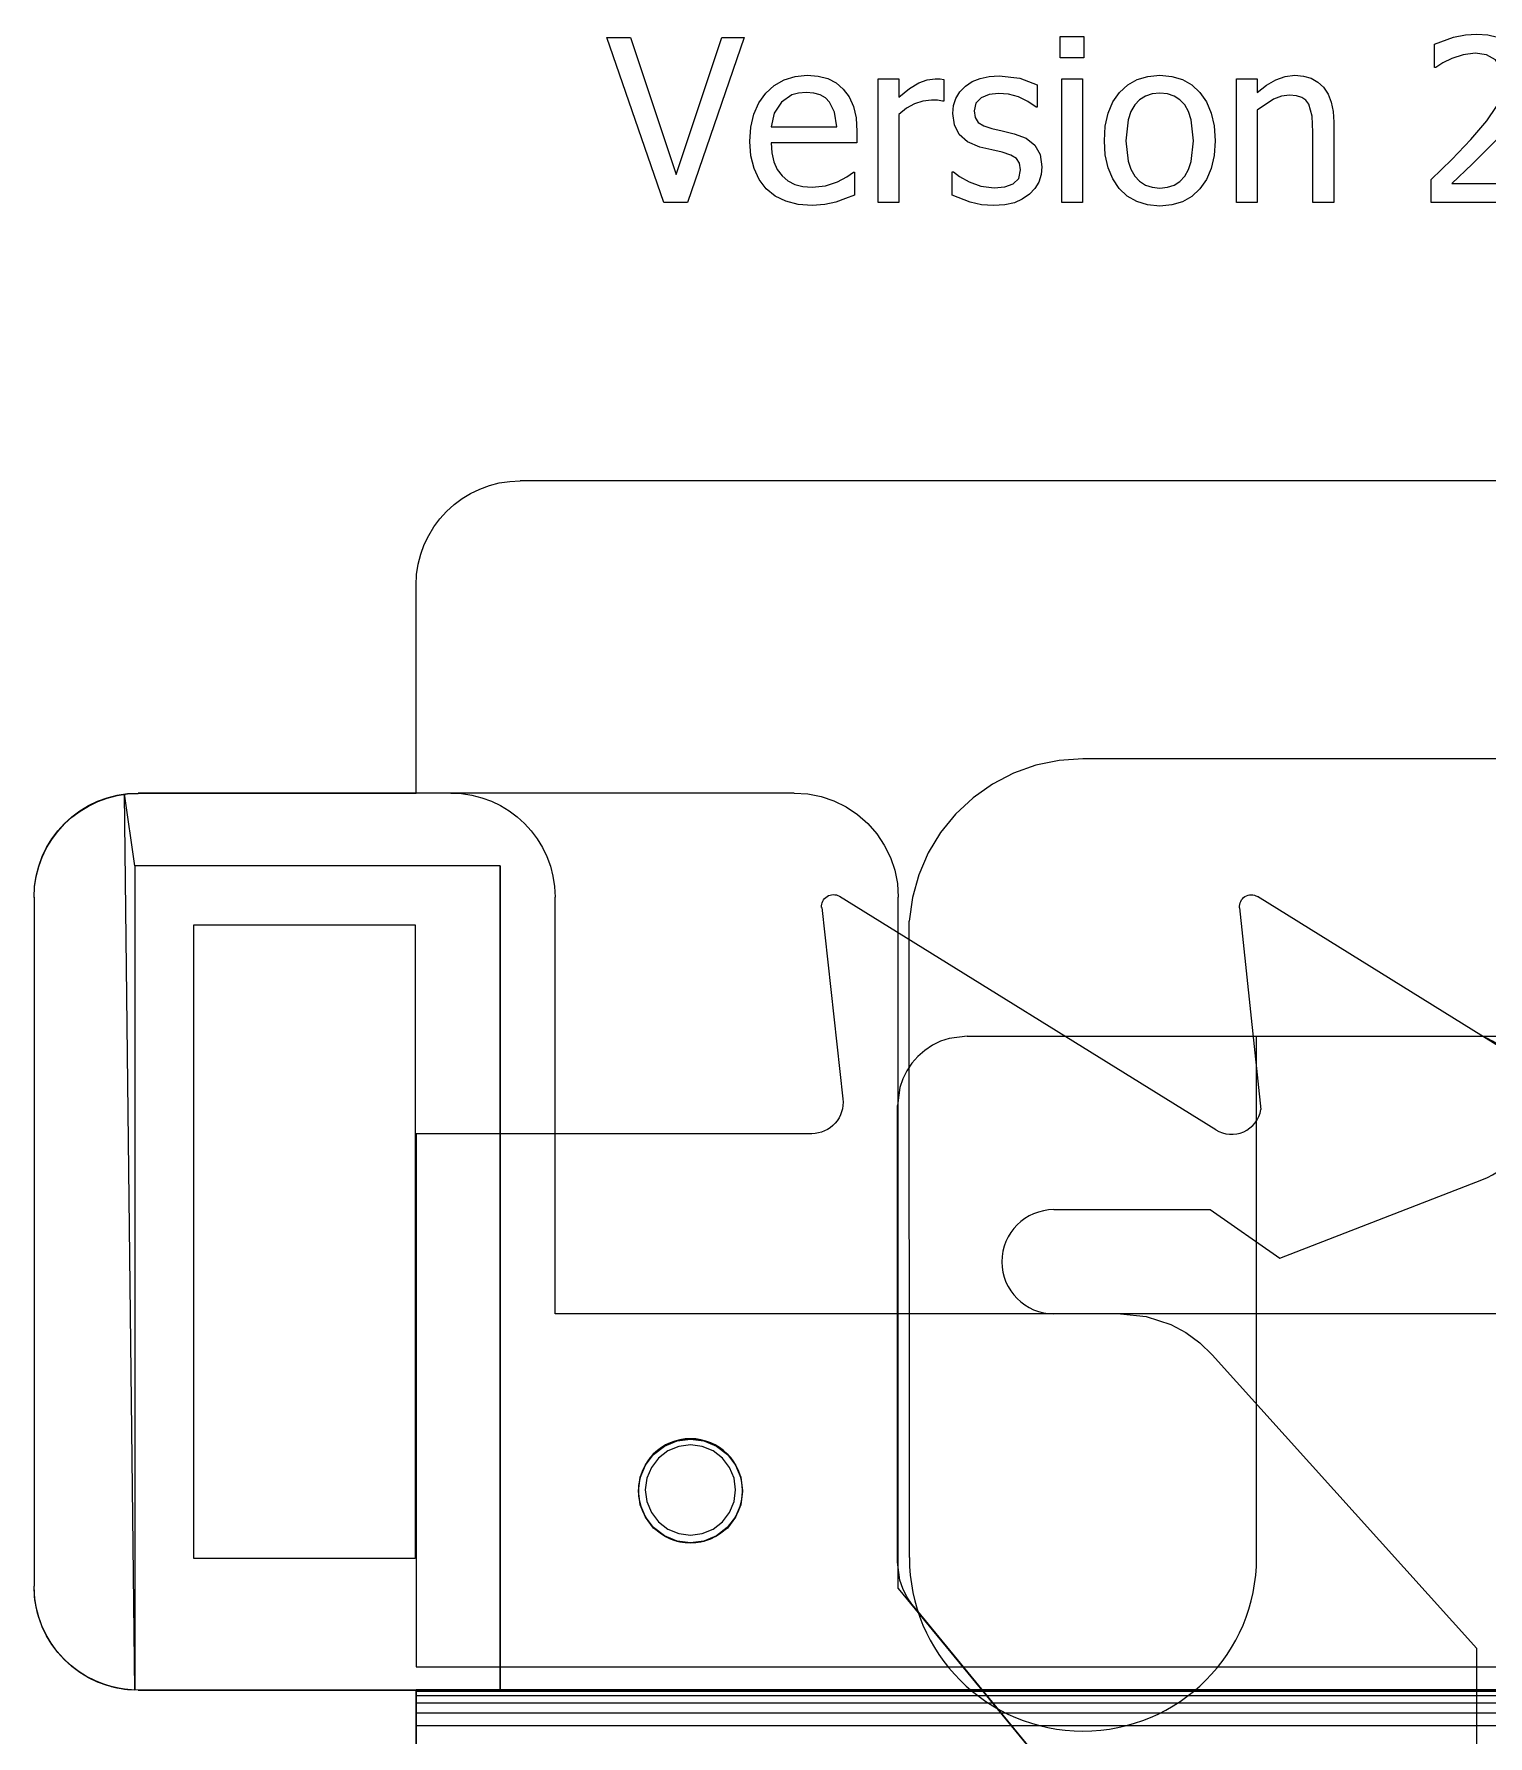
# Model space of a CAD drawing. Header units: millimetres. Extents: x -658 to 1307, y -81 to 472.
# Drawn here: x 810.08 to 851.94, y 417.17 to 466.18 of the extents above; entities that cross this region are included whole.
import ezdxf

# ---------------------------------------------------------------- set-up
doc = ezdxf.new("R2010")
doc.units = ezdxf.units.MM
doc.layers.get('0').update_dxf_attribs({"true_color": 0xffffff})
doc.layers.add('gears', color=134, linetype='Continuous', true_color=0x009987)

# ---------------------------------------------------------------- blocks, each defined once
blk = doc.blocks.new('frame_v_2_5_1')
for p, q in [((22.24, 996, 82), (22.24, 996, 162)), ((29, 738.73, 162.01), (26.08, 996.77, 162)), ((29, 976.03, 162.01), (26.08, 996.77, 162)), ((26.08, 996.77, 82), (26.08, 996.77, 162)), ((120, 997.03, 82), (30, 997.03, 82)), ((30, 997.03, 82), (30, 997.03, 162)), ((218.82, 997.03, 162), (30, 997.03, 162)), ((218.82, 997.03, 127.01), (120, 997.03, 127)), ((120, 997.03, 82), (120, 997.03, 127)), ((123.92, 996.77, 82), (123.92, 996.77, 127)), ((127.76, 996, 82), (127.76, 996, 127)), ((218.82, 997.03, 127.01), (218.82, 997.03, 162)), ((222.74, 996.77, 127.01), (222.74, 996.77, 162)), ((226.59, 996, 127.01), (226.59, 996, 162)), ((11.74, 990.83, 82), (11.74, 990.83, 162)), ((15, 993.01, 82), (15, 993.01, 162)), ((18.52, 994.74, 82), (18.52, 994.74, 162)), ((131.48, 994.74, 82), (131.48, 994.74, 127)), ((135, 993.01, 82), (135, 993.01, 127)), ((138.26, 990.83, 82), (138.26, 990.83, 127)), ((230.3, 994.74, 127.01), (230.3, 994.74, 162)), ((233.82, 993.01, 127.01), (233.82, 993.01, 162)), ((237.08, 990.83, 127.01), (237.08, 990.83, 162)), ((6.2, 985.29, 82), (6.2, 985.29, 162)), ((8.79, 988.24, 82), (8.79, 988.24, 162)), ((141.21, 988.24, 82), (141.21, 988.24, 127)), ((143.8, 985.29, 82), (143.8, 985.29, 127)), ((240.03, 988.24, 127.01), (240.03, 988.24, 162)), ((242.62, 985.29, 127.01), (242.62, 985.29, 162)), ((4.02, 982.03, 82), (4.02, 982.03, 162)), ((145.98, 982.03, 82), (145.98, 982.03, 127)), ((244.8, 982.03, 127.01), (244.8, 982.03, 162)), ((2.28, 978.51, 82), (2.28, 978.51, 162)), ((29, 976.03, 127.01), (29, 738.73, 127.01)), ((29, 976.03, 127.01), (29, 976.03, 162.01)), ((29, 976.03, 162.01), (29, 738.73, 162.01)), ((134.2, 976.03, 127.01), (29, 976.03, 127.01)), ((134.2, 976.03, 162.01), (29, 976.03, 162.01)), ((134.2, 738.66, 127.01), (134.2, 976.03, 127.01)), ((134.2, 976.03, 162.01), (134.2, 738.66, 162.01)), ((134.2, 976.03, 127.01), (134.2, 976.03, 162.01)), ((147.72, 978.51, 82), (147.72, 978.51, 127)), ((246.54, 978.51, 127.01), (246.54, 978.51, 162)), ((0.26, 970.94, 82), (0.26, 970.94, 162)), ((1.02, 974.79, 82), (1.02, 974.79, 162)), ((148.98, 974.79, 82), (148.98, 974.79, 127)), ((149.74, 970.94, 82), (149.74, 970.94, 127)), ((247.8, 974.79, 127.01), (247.8, 974.79, 162)), ((248.56, 970.94, 127.01), (248.56, 970.94, 162)), ((0, 967.03, 162), (0, 768.66, 162.01)), ((0, 967.03, 82), (0, 967.03, 162)), ((0, 967.03, 82), (0, 768.66, 82.01)), ((150, 847.03, 127.01), (150, 967.03, 127)), ((150, 847.03, 82.01), (150, 967.03, 82)), ((150, 967.03, 82), (150, 967.03, 127)), ((248.82, 847.03, 127.01), (248.82, 967.03, 127.01)), ((248.82, 967.03, 127.01), (248.82, 967.03, 162)), ((248.82, 767.98, 162.01), (248.82, 967.03, 162)), ((46, 959.03, 82.01), (109.74, 959.03, 82.01)), ((46, 959.03, 127.01), (109.74, 959.03, 127.01)), ((46, 959.03, 82.01), (46, 959.03, 127.01)), ((46, 776.66, 127.01), (46, 959.03, 127.01)), ((46, 776.66, 82.01), (46, 959.03, 82.01)), ((109.74, 959.03, 82.01), (109.74, 959.03, 127.01)), ((109.74, 959.03, 82.01), (109.74, 776.66, 82.01)), ((109.74, 959.03, 127.01), (109.74, 776.66, 127.01)), ((248.82, 847.03, 127.01), (150, 847.03, 127.01)), ((1082, 847.03, 82.01), (150, 847.03, 82.01)), ((150, 847.03, 82.01), (150, 847.03, 127.01)), ((420.32, 847.03, 127.01), (248.82, 847.03, 127.01)), ((248.82, 767.98, 127.01), (248.82, 847.03, 127.01)), ((181.5, 809.1, 162), (181.5, 809.1, 82.01)), ((185.12, 810.6, 162), (185.12, 810.6, 82.01)), ((189, 811.11, 162), (189, 811.11, 82.01)), ((192.88, 810.6, 162), (192.88, 810.6, 82.01)), ((196.5, 809.1, 162), (196.5, 809.1, 82.01)), ((178.39, 806.72, 162), (178.39, 806.71, 82.01)), ((199.61, 806.72, 162), (199.61, 806.71, 82.01)), ((174.51, 799.99, 162), (174.51, 799.99, 82.01)), ((176.01, 803.61, 162), (176.01, 803.61, 82.01)), ((201.99, 803.61, 162), (201.99, 803.61, 82.01)), ((203.49, 799.99, 162), (203.49, 799.99, 82.01)), ((174, 796.11, 162), (174, 796.11, 82.01)), ((204, 796.11, 162), (204, 796.11, 82.01)), ((174.51, 792.23, 162), (174.51, 792.23, 82.01)), ((203.49, 792.23, 162), (203.49, 792.23, 82.01)), ((176.01, 788.61, 162), (176.01, 788.61, 82.01)), ((178.39, 785.5, 162), (178.39, 785.5, 82.01)), ((199.61, 785.5, 162), (199.61, 785.5, 82.01)), ((201.99, 788.61, 162), (201.99, 788.61, 82.01)), ((181.5, 783.12, 162), (181.5, 783.12, 82.01)), ((185.12, 781.62, 162), (185.12, 781.62, 82.01)), ((189, 781.11, 162), (189, 781.11, 82.01)), ((192.88, 781.62, 162), (192.88, 781.62, 82.01)), ((196.5, 783.12, 162), (196.5, 783.12, 82.01)), ((109.74, 776.66, 127.01), (46, 776.66, 127.01)), ((109.74, 776.66, 82.01), (46, 776.66, 82.01)), ((46, 776.66, 82.01), (46, 776.66, 127.01)), ((109.74, 776.66, 82.01), (109.74, 776.66, 127.01)), ((0, 768.66, 82.01), (0, 768.66, 162.01)), ((0.26, 764.75, 162.01), (0, 768.66, 82.01)), ((0.26, 764.75, 82.01), (0.26, 764.75, 162.01)), ((1.03, 760.91, 162.01), (0.26, 764.75, 82.01)), ((248.82, 767.98, 127.01), (357.31, 636.09, 127)), ((248.82, 767.98, 127.01), (248.82, 767.98, 162.01)), ((248.82, 767.98, 162.01), (357.31, 636.09, 162)), ((1.02, 760.9, 82.01), (1.03, 760.91, 162.01)), ((2.29, 757.2, 162.01), (1.02, 760.9, 82.01)), ((2.28, 757.18, 82.01), (2.29, 757.2, 162.01)), ((4.02, 753.66, 82.01), (4.03, 753.68, 162.01)), ((6.2, 750.4, 82.01), (6.21, 750.43, 162.01)), ((8.79, 747.45, 82.01), (8.8, 747.48, 162.01)), ((11.74, 744.86, 82.01), (11.75, 744.9, 162.01)), ((15, 742.68, 82.01), (15.01, 742.73, 162.01)), ((18.52, 740.95, 82.01), (18.53, 741, 162.01)), ((22.24, 739.74, 162.01), (18.52, 740.95, 82.01)), ((26.08, 738.92, 127.01), (22.24, 739.74, 162.01)), ((22.24, 739.68, 82.01), (22.24, 739.74, 162.01)), ((26.08, 738.92, 127.01), (22.24, 739.68, 82.01)), ((26.08, 738.92, 127.01), (26.09, 738.98, 162.01)), ((29, 738.73, 127.01), (26.08, 738.92, 127.01)), ((26.08, 738.92, 82.01), (26.08, 738.92, 127.01)), ((29, 738.73, 127.01), (26.09, 738.98, 162.01)), ((29, 738.73, 127.01), (29, 738.73, 162.01)), ((30, 738.66, 82.01), (110, 738.77, 82.01)), ((110, 738.67, 124.36), (30, 738.66, 82.01)), ((30, 738.66, 82.01), (30, 738.66, 127.01)), ((30, 738.66, 127.01), (110, 738.66, 127.01)), ((1082, 738.77, 50.02), (110, 738.77, 50.02)), ((110, 738.77, 82.01), (1082, 738.77, 82.01)), ((110, 738.77, 82.01), (110, 738.67, 124.36)), ((110, 738.77, 50.02), (110, 738.77, 82.01)), ((110, 738.67, 124.36), (110, 738.66, 127.01)), ((110, 738.66, 127.01), (134.2, 738.66, 127.01)), ((110, 738.66, 162.01), (134.2, 738.66, 162.01)), ((110, 738.66, 162.01), (110, 0, 162.01)), ((110, 738.66, 127.01), (110, 738.66, 162.01)), ((1082, 738.34, 43.5), (110, 738.34, 43.5)), ((1082, 737.07, 37.08), (110, 737.07, 37.08)), ((134.2, 738.66, 127.01), (134.2, 738.66, 162.01)), ((1082, 734.96, 30.89), (110, 734.96, 30.89)), ((1082, 732.07, 25.02), (110, 732.07, 25.02)), ((1082, 728.44, 19.58), (110, 728.44, 19.58))]:
    blk.add_line(p, q)
for points in [[(218.82, 997.03, 127.01), (222.74, 996.77, 127.01), (226.59, 996, 127.01), (230.3, 994.74, 127.01), (233.82, 993.01, 127.01), (237.08, 990.83, 127.01), (240.03, 988.24, 127.01), (242.62, 985.29, 127.01), (244.8, 982.03, 127.01), (246.54, 978.51, 127.01), (247.8, 974.79, 127.01), (248.56, 970.94, 127.01), (248.82, 967.03, 127.01)], [(218.82, 997.03, 162), (222.74, 996.77, 162), (226.59, 996, 162), (230.3, 994.74, 162), (233.82, 993.01, 162), (237.08, 990.83, 162), (240.03, 988.24, 162), (242.62, 985.29, 162), (244.8, 982.03, 162), (246.54, 978.51, 162), (247.8, 974.79, 162), (248.56, 970.94, 162), (248.82, 967.03, 162)]]:
    blk.add_polyline3d(points)
blk.add_polyline3d([(201.99, 803.61, 82.01), (203.49, 799.99, 82.01), (204, 796.11, 82.01), (203.49, 792.23, 82.01), (201.99, 788.61, 82.01), (199.61, 785.5, 82.01), (196.5, 783.12, 82.01), (192.88, 781.62, 82.01), (189, 781.11, 82.01), (185.12, 781.62, 82.01), (181.5, 783.12, 82.01), (178.39, 785.5, 82.01), (176.01, 788.61, 82.01), (174.51, 792.23, 82.01), (174, 796.11, 82.01), (174.51, 799.99, 82.01), (176.01, 803.61, 82.01), (178.39, 806.71, 82.01), (181.5, 809.1, 82.01), (185.12, 810.6, 82.01), (189, 811.11, 82.01), (192.88, 810.6, 82.01), (196.5, 809.1, 82.01), (199.61, 806.71, 82.01), (201.99, 803.61, 82.01)], close=True)
at = {"extrusion": (2.38222e-06, -8.76703e-06, -1)}
blk.add_circle((-189, 796.11, -162.01), 15, dxfattribs=at)
at = {"extrusion": (-1.50398e-15, -1.80957e-29, -1)}
blk.add_arc((-30, 967.03, -162), 30, 360, 90, dxfattribs=at)
at = {"extrusion": (6.8039e-44, 2.82745e-30, -1)}
blk.add_arc((-30, 967.03, -82), 30, 0, 90, dxfattribs=at)
at = {"extrusion": (-5.04871e-28, -1.21491e-41, -1)}
blk.add_arc((-120, 967.03, -127), 30, 90, 180, dxfattribs=at)
at = {"extrusion": (-5.04871e-28, -2.42981e-41, -1)}
blk.add_arc((-120, 967.03, -82), 30, 90, 180, dxfattribs=at)
at = {"extrusion": (-5.52275e-09, 5.70071e-09, -1)}
blk.add_arc((-29.97, 768.7, -162.01), 29.97, 271.8465, 359.9374, dxfattribs=at)
at = {"extrusion": (-5.04871e-28, 0, -1)}
blk.add_arc((-30, 768.66, -82.01), 30, 270, 0, dxfattribs=at)
at = {"extrusion": (1, -5.85073e-15, 1.44376e-14)}
blk.add_arc((688.77, 50.02, 110), 50, 270.0064, 0.0064, dxfattribs=at)
blk = doc.blocks.new('Group_23')
for p, q in [((2.235, 81.848), (2, 81.732)), ((2.235, 81.848, 3.2), (2, 81.732, 3.2)), ((2.482, 81.932), (2.235, 81.848)), ((2.482, 81.932, 3.2), (2.235, 81.848, 3.2)), ((2.235, 81.848), (2.235, 81.848, 3.2)), ((2.482, 81.932), (2.482, 81.932, 3.2)), ((3, 82), (3, 82, 3.2)), ((17.824, 82), (17.824, 82, 3.2)), ((1.586, 81.414), (1.413, 81.218)), ((1.586, 81.414, 3.2), (1.413, 81.218, 3.2)), ((1.782, 81.587), (1.586, 81.414)), ((1.782, 81.587, 3.2), (1.586, 81.414, 3.2)), ((1.586, 81.414), (1.586, 81.414, 3.2)), ((2, 81.732), (1.782, 81.587)), ((2, 81.732, 3.2), (1.782, 81.587, 3.2)), ((1.782, 81.587), (1.782, 81.587, 3.2)), ((2, 81.732), (2, 81.732, 3.2)), ((1.268, 81), (1.152, 80.765)), ((1.268, 81, 3.2), (1.152, 80.765, 3.2)), ((1.413, 81.218), (1.268, 81)), ((1.413, 81.218, 3.2), (1.268, 81, 3.2)), ((1.268, 81), (1.268, 81, 3.2)), ((1.413, 81.218), (1.413, 81.218, 3.2)), ((1.152, 80.765), (1.068, 80.518)), ((1.152, 80.765, 3.2), (1.068, 80.518, 3.2)), ((1.068, 80.518), (1.068, 80.518, 3.2)), ((1.152, 80.765), (1.152, 80.765, 3.2)), ((1, 80), (1, 80, 3.2)), ((17.824, 77.857), (17.824, 77.857, 3.2)), ((5.112, 76.949), (5.112, 76.949, 3.2)), ((5.5, 77), (5.5, 77, 3.2)), ((10, 77), (10, 77, 3.2)), ((4.439, 76.561), (4.439, 76.561, 3.2)), ((4.75, 76.799), (4.75, 76.799, 3.2)), ((4.201, 76.25), (4.201, 76.25, 3.2)), ((4, 75.5), (4, 75.5, 3.2)), ((4.051, 75.888), (4.051, 75.888, 3.2)), ((12, 75.6), (12, 75.6, 3.2)), ((4.051, 75.112), (4.051, 75.112, 3.2)), ((4.201, 74.75), (4.201, 74.75, 3.2)), ((4.439, 74.439), (4.439, 74.439, 3.2)), ((4.75, 74.201), (4.75, 74.201, 3.2)), ((5.112, 74.051), (5.112, 74.051, 3.2)), ((5.5, 74), (5.5, 74, 3.2)), ((7.418, 74), (7.418, 74, 3.2)), ((8.157, 73.922), (8.157, 73.922, 3.2)), ((8.863, 73.693), (8.863, 73.693, 3.2)), ((9.301, 73.46), (9.301, 73.46, 3.2)), ((9.702, 73.168), (9.702, 73.168, 3.2)), ((10.059, 72.824), (10.059, 72.824, 3.2)), ((1, 66.854), (1, 66.854, 3.2)), ((1.152, 66.088, 0), (1.068, 66.336, 0)), ((1.152, 66.088, 3.2), (1.068, 66.336, 3.2)), ((1.068, 66.336, 0), (1.068, 66.336, 3.2)), ((1.268, 65.854, 0), (1.152, 66.088, 0)), ((1.268, 65.854, 3.2), (1.152, 66.088, 3.2)), ((1.152, 66.088, 0), (1.152, 66.088, 3.2)), ((1.413, 65.636, 0), (1.268, 65.854, 0)), ((1.413, 65.636, 3.2), (1.268, 65.854, 3.2)), ((1.268, 65.854, 0), (1.268, 65.854, 3.2)), ((1.586, 65.439, 0), (1.413, 65.636, 0)), ((1.586, 65.439, 3.2), (1.413, 65.636, 3.2)), ((1.413, 65.636, 0), (1.413, 65.636, 3.2)), ((11.868, 52.903, 0), (1.586, 65.439, 0)), ((11.868, 52.903, 3.2), (1.586, 65.439, 3.2)), ((1.586, 65.439, 0), (1.586, 65.439, 3.2)), ((17.63, -5.06, 0), (17.676, 64.36, 0)), ((17.63, -5.06, 3.2), (17.676, 64.36, 3.2)), ((17.676, 64.36, 0), (17.676, 64.36, 3.2))]:
    blk.add_line(p, q)
at = {"color": 251, "true_color": 0x565656}
for p, q in [((3, 82), (2.482, 81.932)), ((3, 82, 3.2), (2.482, 81.932, 3.2)), ((3, 82), (17.824, 82)), ((3, 82, 3.2), (17.824, 82, 3.2)), ((1.068, 80.518), (1, 80)), ((1.068, 80.518, 3.2), (1, 80, 3.2)), ((1, 66.854), (1, 80)), ((1, 66.854, 3.2), (1, 80, 3.2)), ((12, 75.6), (17.824, 77.857)), ((12, 75.6, 3.2), (17.824, 77.857, 3.2)), ((5.5, 77), (10, 77)), ((5.5, 77, 3.2), (10, 77, 3.2)), ((10, 77), (12, 75.6)), ((10, 77, 3.2), (12, 75.6, 3.2)), ((7.418, 74), (5.5, 74)), ((7.418, 74, 3.2), (5.5, 74, 3.2)), ((7.418, 74), (8.157, 73.922)), ((7.418, 74, 3.2), (8.157, 73.922, 3.2)), ((8.157, 73.922), (8.863, 73.693)), ((8.157, 73.922, 3.2), (8.863, 73.693, 3.2)), ((8.863, 73.693), (9.301, 73.46)), ((8.863, 73.693, 3.2), (9.301, 73.46, 3.2)), ((9.301, 73.46), (9.702, 73.168)), ((9.301, 73.46, 3.2), (9.702, 73.168, 3.2)), ((9.702, 73.168), (10.059, 72.824)), ((9.702, 73.168, 3.2), (10.059, 72.824, 3.2)), ((10.059, 72.824), (17.676, 64.36, 0)), ((10.059, 72.824, 3.2), (17.676, 64.36, 3.2)), ((1.068, 66.336, 0), (1, 66.854)), ((1.068, 66.336, 3.2), (1, 66.854, 3.2))]:
    blk.add_line(p, q, dxfattribs=at)
for centre, radius, start, end in [((17.021, 79.928), 2.222, 291.1805, 68.8195), ((17.021, 79.928, 3.2), 2.222, 291.1805, 68.8195), ((5.5, 75.5), 1.5, 90, 270), ((5.5, 75.5, 3.2), 1.5, 90, 270)]:
    blk.add_arc(centre, radius, start, end, dxfattribs=at)
blk = doc.blocks.new('Group_26')
for p, q in [((1.852, 98.66, 0.001), (1.852, 98.66, -5.999)), ((2.224, 98.786, 0.001), (2.223, 98.786, -5.999)), ((2.608, 98.863, 0.001), (2.608, 98.863, -5.999)), ((97.2, 98.888), (3, 98.888, 0.001)), ((97.2, 98.888, -6), (3, 98.888, -5.999)), ((3, 98.888, 0.001), (3, 98.888, -5.999)), ((1.174, 98.268, 0.001), (1.174, 98.268, -5.999)), ((1.5, 98.486, 0.001), (1.5, 98.486, -5.999)), ((0.62, 97.715, 0.001), (0.62, 97.715, -5.999)), ((0.879, 98.01, 0.001), (0.879, 98.01, -5.999)), ((0.228, 97.036, 0.001), (0.228, 97.036, -5.999)), ((0.402, 97.388, 0.001), (0.402, 97.388, -5.999)), ((0.102, 96.665, 0.001), (0.102, 96.665, -5.999)), ((0.026, 96.28, 0.001), (0.026, 96.28, -5.999)), ((0, 89.888, 0), (0, 95.888, 0.001)), ((0, 89.888, -6), (0, 95.888, -5.999)), ((0, 95.888, 0.001), (0, 95.888, -5.999)), ((17.846, 90.702), (17.201, 90.472)), ((17.846, 90.702, -6), (17.201, 90.472, -6)), ((18.517, 90.841), (17.846, 90.702)), ((18.517, 90.841, -6), (17.846, 90.702, -6)), ((17.846, 90.702), (17.846, 90.702, -6)), ((19.2, 90.888), (18.517, 90.841)), ((19.2, 90.888, -6), (18.517, 90.841, -6)), ((18.517, 90.841), (18.517, 90.841, -6)), ((97.2, 90.888), (19.2, 90.888)), ((97.2, 90.888, -6), (19.2, 90.888, -6)), ((19.2, 90.888), (19.2, 90.888, -6)), ((17.201, 90.472), (16.593, 90.157)), ((17.201, 90.472, -6), (16.593, 90.157, -6)), ((17.201, 90.472), (17.201, 90.472, -6)), ((-8.776, 89.786, 0.002), (-8.777, 89.786, -5.998)), ((-8.392, 89.863, 0.002), (-8.392, 89.863, -5.998)), ((0, 89.888, 0), (-8, 89.888, 0.002)), ((0, 89.888, -6), (-8, 89.888, -5.998)), ((-8, 89.888, 0.002), (-8, 89.888, -5.998)), ((0, 89.888, 0), (0, 89.888, -6)), ((16.034, 89.761), (15.533, 89.293)), ((16.034, 89.761, -6), (15.533, 89.294, -6)), ((16.593, 90.157), (16.034, 89.761)), ((16.593, 90.157, -6), (16.034, 89.761, -6)), ((16.034, 89.761), (16.034, 89.761, -6)), ((16.593, 90.157), (16.593, 90.157, -6)), ((-9.826, 89.268, 0.002), (-9.826, 89.268, -5.998)), ((-9.5, 89.486, 0.002), (-9.5, 89.486, -5.998)), ((-9.148, 89.66, 0.002), (-9.148, 89.66, -5.998)), ((15.533, 89.294, -6), (15.102, 88.762, -6)), ((15.533, 89.293), (15.102, 88.762)), ((15.533, 89.293), (15.533, 89.294, -6)), ((-10.38, 88.715, 0.002), (-10.38, 88.715, -5.998)), ((-10.121, 89.01, 0.002), (-10.121, 89.01, -5.998)), ((15.102, 88.762), (14.747, 88.176)), ((15.102, 88.762, -6), (14.747, 88.176, -6)), ((15.102, 88.762), (15.102, 88.762, -6)), ((-10.598, 88.388, 0.002), (-10.598, 88.388, -5.998)), ((-10.772, 88.036, 0.002), (-10.772, 88.036, -5.998)), ((14.747, 88.176), (14.475, 87.547)), ((14.747, 88.176, -6), (14.475, 87.548, -6)), ((14.747, 88.176), (14.747, 88.176, -6)), ((-10.974, 87.28, 0.002), (-10.974, 87.28, -5.998)), ((-10.898, 87.665, 0.002), (-10.898, 87.665, -5.998)), ((14.475, 87.548, -6), (14.291, 86.888, -6)), ((14.475, 87.547), (14.291, 86.888)), ((14.475, 87.547), (14.475, 87.548, -6)), ((-11, 86.888, 0.002), (-11, 67.063, 0.003)), ((-11, 86.888, -5.998), (-11, 67.063, -5.997)), ((-11, 86.888, 0.002), (-11, 86.888, -5.998)), ((14.291, 86.888), (14.199, 86.209)), ((14.291, 86.888, -6), (14.199, 86.209, -6)), ((14.291, 86.888), (14.291, 86.888, -6)), ((14.2, 67.888), (14.199, 86.209)), ((14.2, 67.888, -6), (14.199, 86.209, -6)), ((14.199, 86.209), (14.199, 86.209, -6)), ((34.2, 82.888), (24.2, 82.888)), ((24.2, 67.888), (24.2, 82.888)), ((24.2, 67.888, -6), (24.2, 82.888, -6)), ((34.2, 82.888, -6), (24.2, 82.888, -6)), ((24.2, 82.888), (24.2, 82.888, -6)), ((7.15, 71.095, 0), (7.15, 71.095, -6)), ((7.512, 71.245, 0), (7.512, 71.245, -6)), ((7.9, 71.296, 0), (7.9, 71.296, -6)), ((8.288, 71.245, 0), (8.288, 71.245, -6)), ((8.65, 71.095, 0), (8.65, 71.095, -6)), ((6.839, 70.857, 0), (6.839, 70.857, -6)), ((8.961, 70.857, 0), (8.961, 70.857, -6)), ((6.451, 70.185, 0), (6.451, 70.185, -6)), ((6.601, 70.546, 0), (6.601, 70.546, -6)), ((9.199, 70.546, 0), (9.199, 70.546, -6)), ((9.349, 70.185, 0), (9.349, 70.185, -6)), ((6.4, 69.796, 0), (6.4, 69.796, -6)), ((9.4, 69.796, 0), (9.4, 69.796, -6)), ((6.451, 69.408, 0), (6.451, 69.408, -6)), ((9.349, 69.408, 0), (9.349, 69.408, -6)), ((6.601, 69.046, 0), (6.601, 69.046, -6)), ((6.839, 68.736, 0), (6.839, 68.736, -6)), ((8.961, 68.736, 0), (8.961, 68.736, -6)), ((9.199, 69.046, 0), (9.199, 69.046, -6)), ((7.15, 68.497, 0), (7.15, 68.497, -6)), ((7.512, 68.348, 0), (7.512, 68.348, -6)), ((7.9, 68.296, 0), (7.9, 68.296, -6)), ((8.288, 68.348, 0), (8.288, 68.348, -6)), ((8.65, 68.497, 0), (8.65, 68.497, -6)), ((14.2, 67.888), (14.2, 67.888, -6)), ((24.2, 67.888), (24.2, 67.888, -6)), ((-11, 67.063, 0.003), (-11, 67.063, -5.997)), ((-10.974, 66.671, 0.003), (-10.974, 66.671, -5.997)), ((-10.898, 66.287, 0.003), (-10.898, 66.287, -5.997)), ((14.37, 66.594), (14.37, 66.594, -6)), ((24.03, 66.594), (24.03, 66.594, -6)), ((-10.772, 65.915, 0.003), (-10.772, 65.915, -5.997)), ((-10.598, 65.563, 0.003), (-10.598, 65.563, -5.997)), ((-10.38, 65.237, 0.003), (-10.38, 65.237, -5.997)), ((14.87, 65.388), (14.87, 65.388, -6)), ((23.53, 65.388), (23.53, 65.388, -6)), ((-10.121, 64.942, 0.003), (-10.121, 64.942, -5.997)), ((-9.826, 64.683, 0.003), (-9.826, 64.683, -5.997)), ((-9.5, 64.465, 0.003), (-9.5, 64.465, -5.997)), ((-9.148, 64.291, 0.003), (-9.148, 64.291, -5.997)), ((15.664, 64.353), (15.664, 64.353, -6)), ((22.736, 64.353), (22.735, 64.353, -6)), ((-8.776, 64.165, 0.003), (-8.777, 64.165, -5.997)), ((-8.392, 64.089, 0.003), (-8.392, 64.089, -5.997)), ((-8, 64.063, 0.003), (0, 64.063, 0.003)), ((-8, 64.063, -5.997), (0, 64.063, -5.997)), ((-8, 64.063, 0.003), (-8, 64.063, -5.997)), ((0, -10.314, 0), (0, 64.063, 0.003)), ((0, -10.314, -6), (0, 64.063, -5.997)), ((0, 64.063, 0.003), (0, 64.063, -5.997)), ((16.7, 63.558), (16.7, 63.558, -6)), ((21.7, 63.558), (21.7, 63.558, -6)), ((17.906, 63.059), (17.906, 63.059, -6)), ((19.2, 62.888), (19.2, 62.888, -6)), ((20.494, 63.059), (20.494, 63.059, -6))]:
    blk.add_line(p, q)
for points in [[(6.451, 69.408, 0), (6.4, 69.796, 0), (6.451, 70.185, 0), (6.601, 70.546, 0), (6.839, 70.857, 0), (7.15, 71.095, 0), (7.512, 71.245, 0), (7.9, 71.296, 0), (8.288, 71.245, 0), (8.65, 71.095, 0), (8.961, 70.857, 0), (9.199, 70.546, 0), (9.349, 70.185, 0), (9.4, 69.796, 0), (9.349, 69.408, 0), (9.199, 69.046, 0), (8.961, 68.736, 0), (8.65, 68.497, 0), (8.288, 68.348, 0), (7.9, 68.296, 0), (7.512, 68.348, 0), (7.15, 68.497, 0), (6.839, 68.736, 0), (6.601, 69.046, 0), (6.451, 69.408, 0)], [(6.451, 69.408, -6), (6.4, 69.796, -6), (6.451, 70.185, -6), (6.601, 70.546, -6), (6.839, 70.857, -6), (7.15, 71.095, -6), (7.512, 71.245, -6), (7.9, 71.296, -6), (8.288, 71.245, -6), (8.65, 71.095, -6), (8.961, 70.857, -6), (9.199, 70.546, -6), (9.349, 70.185, -6), (9.4, 69.796, -6), (9.349, 69.408, -6), (9.199, 69.046, -6), (8.961, 68.736, -6), (8.65, 68.497, -6), (8.288, 68.348, -6), (7.9, 68.296, -6), (7.512, 68.348, -6), (7.15, 68.497, -6), (6.839, 68.736, -6), (6.601, 69.046, -6), (6.451, 69.408, -6)]]:
    blk.add_polyline3d(points, close=True)
at = {"extrusion": (0, 0, -1)}
for centre, start, end in [((-3, 95.888, -0.001), 0, 90), ((-3, 95.888, 5.999), 0, 90), ((8, 86.888, -0.002), 360, 90), ((8, 86.888, 5.998), 360, 90), ((8, 67.063, -0.003), 270, 0), ((8, 67.063, 5.997), 270, 0)]:
    blk.add_arc(centre, 3, start, end, dxfattribs=at)
for centre in [(19.2, 67.888), (19.2, 67.888, -6)]:
    blk.add_arc(centre, 5, 180, 0)
blk = doc.blocks.new('Group_34')
for p, q in [((62.143, 15.455), (72.977, 22.179)), ((62.143, 15.455, 30), (72.977, 22.179, 30)), ((72.977, 22.179), (72.977, 22.179, 30)), ((73.033, 22.207), (73.033, 22.207, 30)), ((73.093, 22.224), (73.093, 22.224, 30)), ((73.156, 22.23), (73.156, 22.23, 30)), ((73.218, 22.223), (73.218, 22.223, 30)), ((73.278, 22.206), (73.278, 22.206, 30)), ((73.334, 22.178), (73.334, 22.178, 30)), ((73.384, 22.139), (73.384, 22.139, 30)), ((73.426, 22.093), (73.426, 22.093, 30)), ((74.178, 15.46), (85.011, 22.184)), ((74.178, 15.46, 30), (85.011, 22.184, 30)), ((85.011, 22.184), (85.011, 22.184, 30)), ((85.067, 22.212), (85.067, 22.212, 30)), ((85.128, 22.23), (85.128, 22.23, 30)), ((85.19, 22.235), (85.19, 22.235, 30)), ((85.252, 22.229), (85.252, 22.229, 30)), ((85.313, 22.212), (85.313, 22.212, 30)), ((85.368, 22.183), (85.368, 22.183, 30)), ((85.418, 22.145), (85.418, 22.145, 30)), ((85.46, 22.098), (85.46, 22.098, 30)), ((73.489, 21.856), (72.877, 16.043)), ((73.489, 21.856, 30), (72.877, 16.043, 30)), ((73.458, 22.039), (73.458, 22.039, 30)), ((73.48, 21.98), (73.48, 21.98, 30)), ((73.489, 21.856), (73.489, 21.856, 30)), ((73.49, 21.918), (73.49, 21.918, 30)), ((85.523, 21.861), (84.911, 16.35)), ((85.523, 21.861, 30), (84.911, 16.35, 30)), ((85.492, 22.044), (85.492, 22.044, 30)), ((85.514, 21.986), (85.514, 21.986, 30)), ((85.523, 21.861), (85.523, 21.861, 30)), ((85.525, 21.924), (85.525, 21.924, 30)), ((84.906, 16.224), (84.906, 16.224, 30)), ((84.911, 16.35), (84.911, 16.35, 30)), ((72.877, 16.043), (72.877, 16.043, 30)), ((72.912, 15.907), (72.912, 15.907, 30)), ((72.969, 15.78), (72.969, 15.78, 30)), ((84.919, 16.099), (84.919, 16.099, 30)), ((84.948, 15.976), (84.948, 15.976, 30)), ((84.995, 15.859), (84.995, 15.859, 30)), ((85.058, 15.75), (85.058, 15.75, 30)), ((73.045, 15.663), (73.045, 15.663, 30)), ((73.14, 15.56), (73.14, 15.56, 30)), ((73.25, 15.473), (73.25, 15.473, 30)), ((73.373, 15.406), (73.373, 15.406, 30)), ((73.504, 15.359), (73.504, 15.359, 30)), ((73.642, 15.335), (73.642, 15.335, 30)), ((73.782, 15.333), (73.782, 15.333, 30)), ((73.92, 15.354), (73.92, 15.354, 30)), ((74.053, 15.396), (74.053, 15.396, 30)), ((74.178, 15.46), (74.178, 15.46, 30)), ((85.135, 15.65), (85.135, 15.65, 30)), ((85.226, 15.562), (85.226, 15.562, 30)), ((85.327, 15.488), (85.327, 15.488, 30)), ((85.439, 15.428), (85.439, 15.428, 30)), ((85.557, 15.385), (85.557, 15.385, 30)), ((85.68, 15.359), (85.68, 15.359, 30)), ((85.806, 15.35), (97.2, 15.35)), ((85.806, 15.35, 30), (97.2, 15.35, 30)), ((85.806, 15.35), (85.806, 15.35, 30)), ((97.2, 15.35), (97.2, 0, 0)), ((97.2, 15.35, 30), (97.2, 0, 30)), ((97.2, 15.35), (97.2, 15.35, 30)), ((89.3, 6.392, 0), (89.3, 6.392, 30)), ((88.381, 6.011, 0), (88.381, 6.011, 30)), ((88.65, 6.218, 0), (88.65, 6.218, 30)), ((88.964, 6.347, 0), (88.964, 6.347, 30)), ((89.636, 6.347, 0), (89.636, 6.347, 30)), ((89.95, 6.218, 0), (89.95, 6.218, 30)), ((90.219, 6.011, 0), (90.219, 6.011, 30)), ((88.044, 5.428, 0), (88.044, 5.428, 30)), ((88.174, 5.742, 0), (88.174, 5.742, 30)), ((90.426, 5.742, 0), (90.426, 5.742, 30)), ((90.556, 5.428, 0), (90.556, 5.428, 30)), ((88, 5.092, 0), (88, 5.092, 30)), ((90.6, 5.092, 0), (90.6, 5.092, 30)), ((88.044, 4.755, 0), (88.044, 4.755, 30)), ((88.174, 4.442, 0), (88.174, 4.442, 30)), ((90.426, 4.442, 0), (90.426, 4.442, 30)), ((90.556, 4.755, 0), (90.556, 4.755, 30)), ((88.381, 4.172, 0), (88.381, 4.172, 30)), ((88.65, 3.966, 0), (88.65, 3.966, 30)), ((89.95, 3.966, 0), (89.95, 3.966, 30)), ((90.219, 4.172, 0), (90.219, 4.172, 30)), ((88.964, 3.836, 0), (88.964, 3.836, 30)), ((89.3, 3.792, 0), (89.3, 3.792, 30)), ((89.636, 3.836, 0), (89.636, 3.836, 30)), ((97.2, 0, 0), (0, 0, 0)), ((97.2, 0, 30), (0, 0, 30)), ((97.2, 0, 0), (97.2, 0, 30))]:
    blk.add_line(p, q)
for points in [[(89.636, 6.347, 0), (89.95, 6.218, 0), (90.219, 6.011, 0), (90.426, 5.742, 0), (90.556, 5.428, 0), (90.6, 5.092, 0), (90.556, 4.755, 0), (90.426, 4.442, 0), (90.219, 4.172, 0), (89.95, 3.966, 0), (89.636, 3.836, 0), (89.3, 3.792, 0), (88.964, 3.836, 0), (88.65, 3.966, 0), (88.381, 4.172, 0), (88.174, 4.442, 0), (88.044, 4.755, 0), (88, 5.092, 0), (88.044, 5.428, 0), (88.174, 5.742, 0), (88.381, 6.011, 0), (88.65, 6.218, 0), (88.964, 6.347, 0), (89.3, 6.392, 0), (89.636, 6.347, 0)], [(89.636, 6.347, 30), (89.95, 6.218, 30), (90.219, 6.011, 30), (90.426, 5.742, 30), (90.556, 5.428, 30), (90.6, 5.092, 30), (90.556, 4.755, 30), (90.426, 4.442, 30), (90.219, 4.172, 30), (89.95, 3.966, 30), (89.636, 3.836, 30), (89.3, 3.792, 30), (88.964, 3.836, 30), (88.65, 3.966, 30), (88.381, 4.172, 30), (88.174, 4.442, 30), (88.044, 4.755, 30), (88, 5.092, 30), (88.044, 5.428, 30), (88.174, 5.742, 30), (88.381, 6.011, 30), (88.65, 6.218, 30), (88.964, 6.347, 30), (89.3, 6.392, 30), (89.636, 6.347, 30)]]:
    blk.add_polyline3d(points, close=True)
for centre, radius, start, end in [((73.155, 21.893), 0.337, 353.6598, 121.8274), ((73.155, 21.893, 30), 0.337, 353.6598, 121.8274), ((85.189, 21.898), 0.337, 353.6598, 121.8274), ((85.189, 21.898, 30), 0.337, 353.6598, 121.8274), ((85.806, 16.251), 0.901, 173.6598, 270), ((85.806, 16.251, 30), 0.901, 173.6598, 270)]:
    blk.add_arc(centre, radius, start, end)
at = {"extrusion": (0, 0, -1)}
for centre in [(-73.724, 16.191), (-73.724, 16.191, -30)]:
    blk.add_arc(centre, 0.86, 238.1726, 350.0781, dxfattribs=at)
blk = doc.blocks.new('Version_2_0')
for p, q in [((24.35, 4.858, 0.025), (24.694, 4.929, 0.025)), ((24.694, 4.929, 0.025), (25.019, 4.952, 0.025)), ((25.019, 4.952, 0.025), (25.333, 4.93, 0.025)), ((25.333, 4.93, 0.025), (25.611, 4.864, 0.025)), ((30.012, 4.8, 0.025), (30.324, 4.912, 0.025)), ((30.324, 4.912, 0.025), (30.686, 4.949, 0.025)), ((30.686, 4.949, 0.025), (31.053, 4.91, 0.025)), ((31.053, 4.91, 0.025), (31.367, 4.795, 0.025)), ((1.609, 0.099, 0.025), (-0.026, 4.853, 0.025)), ((-0.026, 4.853, 0.025), (0.651, 4.853, 0.025)), ((0.651, 4.853, 0.025), (1.967, 0.907, 0.025)), ((1.967, 0.907, 0.025), (3.282, 4.853, 0.025)), ((3.927, 4.853, 0.025), (2.292, 0.099, 0.025)), ((3.282, 4.853, 0.025), (3.927, 4.853, 0.025)), ((13.024, 4.262, 0.025), (13.024, 4.885, 0.025)), ((13.024, 4.885, 0.025), (13.707, 4.885, 0.025)), ((13.707, 4.885, 0.025), (13.707, 4.262, 0.025)), ((23.799, 4.665, 0.025), (24.35, 4.858, 0.025)), ((23.799, 3.988, 0.025), (23.799, 4.665, 0.025)), ((25.611, 4.864, 0.025), (25.854, 4.754, 0.025)), ((25.854, 4.754, 0.025), (26.06, 4.599, 0.025)), ((26.06, 4.599, 0.025), (26.225, 4.407, 0.025)), ((29.539, 4.353, 0.025), (29.75, 4.614, 0.025)), ((29.75, 4.614, 0.025), (30.012, 4.8, 0.025)), ((30.686, 4.422, 0.025), (30.445, 4.391, 0.025)), ((30.93, 4.391, 0.025), (30.686, 4.422, 0.025)), ((31.367, 4.795, 0.025), (31.629, 4.602, 0.025)), ((31.629, 4.602, 0.025), (31.839, 4.333, 0.025)), ((13.707, 4.262, 0.025), (13.024, 4.262, 0.025)), ((23.835, 3.988, 0.025), (23.799, 3.988, 0.025)), ((24.036, 4.119, 0.025), (23.835, 3.988, 0.025)), ((24.294, 4.25, 0.025), (24.036, 4.119, 0.025)), ((24.628, 4.357, 0.025), (24.294, 4.25, 0.025)), ((24.971, 4.4, 0.025), (24.628, 4.357, 0.025)), ((25.294, 4.352, 0.025), (24.971, 4.4, 0.025)), ((25.552, 4.208, 0.025), (25.294, 4.352, 0.025)), ((25.723, 3.959, 0.025), (25.552, 4.208, 0.025)), ((25.785, 3.611, 0.025), (25.723, 3.959, 0.025)), ((26.225, 4.407, 0.025), (26.343, 4.184, 0.025)), ((26.343, 4.184, 0.025), (26.413, 3.929, 0.025)), ((26.413, 3.929, 0.025), (26.437, 3.643, 0.025)), ((29.26, 3.585, 0.025), (29.376, 4.013, 0.025)), ((29.376, 4.013, 0.025), (29.539, 4.353, 0.025)), ((29.981, 3.921, 0.025), (29.9, 3.646, 0.025)), ((30.098, 4.139, 0.025), (29.981, 3.921, 0.025)), ((30.251, 4.296, 0.025), (30.098, 4.139, 0.025)), ((30.445, 4.391, 0.025), (30.251, 4.296, 0.025)), ((31.122, 4.296, 0.025), (30.93, 4.391, 0.025)), ((31.272, 4.141, 0.025), (31.122, 4.296, 0.025)), ((31.386, 3.927, 0.025), (31.272, 4.141, 0.025)), ((31.467, 3.657, 0.025), (31.386, 3.927, 0.025)), ((31.839, 4.333, 0.025), (32, 3.986, 0.025)), ((32, 3.986, 0.025), (32.114, 3.561, 0.025)), ((4.547, 3.249, 0.025), (4.792, 3.474, 0.025)), ((4.792, 3.474, 0.025), (5.073, 3.635, 0.025)), ((5.073, 3.635, 0.025), (5.39, 3.732, 0.025)), ((5.39, 3.732, 0.025), (5.741, 3.764, 0.025)), ((5.741, 3.764, 0.025), (6.054, 3.74, 0.025)), ((6.054, 3.74, 0.025), (6.328, 3.669, 0.025)), ((6.328, 3.669, 0.025), (6.568, 3.546, 0.025)), ((6.568, 3.546, 0.025), (6.775, 3.368, 0.025)), ((7.778, 0.099, 0.025), (7.778, 3.665, 0.025)), ((7.778, 3.665, 0.025), (8.378, 3.665, 0.025)), ((8.378, 3.665, 0.025), (8.378, 3.135, 0.025)), ((8.686, 3.383, 0.025), (8.951, 3.546, 0.025)), ((8.951, 3.546, 0.025), (9.192, 3.635, 0.025)), ((9.192, 3.635, 0.025), (9.425, 3.665, 0.025)), ((9.425, 3.665, 0.025), (9.564, 3.661, 0.025)), ((9.564, 3.661, 0.025), (9.668, 3.646, 0.025)), ((9.668, 3.646, 0.025), (9.668, 3.02, 0.025)), ((10.134, 3.285, 0.025), (10.294, 3.448, 0.025)), ((10.294, 3.448, 0.025), (10.491, 3.581, 0.025)), ((10.491, 3.581, 0.025), (10.718, 3.676, 0.025)), ((10.718, 3.676, 0.025), (10.974, 3.733, 0.025)), ((10.974, 3.733, 0.025), (11.261, 3.752, 0.025)), ((11.261, 3.752, 0.025), (11.858, 3.678, 0.025)), ((11.858, 3.678, 0.025), (12.363, 3.493, 0.025)), ((12.363, 3.493, 0.025), (12.363, 2.851, 0.025)), ((13.065, 0.099, 0.025), (13.065, 3.665, 0.025)), ((13.065, 3.665, 0.025), (13.665, 3.665, 0.025)), ((13.665, 3.665, 0.025), (13.665, 0.099, 0.025)), ((14.733, 3.269, 0.025), (14.97, 3.486, 0.025)), ((14.97, 3.486, 0.025), (15.242, 3.641, 0.025)), ((15.242, 3.641, 0.025), (15.549, 3.733, 0.025)), ((15.549, 3.733, 0.025), (15.891, 3.764, 0.025)), ((15.891, 3.764, 0.025), (16.234, 3.734, 0.025)), ((16.234, 3.734, 0.025), (16.541, 3.641, 0.025)), ((16.541, 3.641, 0.025), (16.812, 3.487, 0.025)), ((16.812, 3.487, 0.025), (17.047, 3.271, 0.025)), ((18.097, 0.099, 0.025), (18.097, 3.665, 0.025)), ((18.097, 3.665, 0.025), (18.697, 3.665, 0.025)), ((18.697, 3.665, 0.025), (18.697, 3.269, 0.025)), ((18.697, 3.269, 0.025), (18.964, 3.481, 0.025)), ((18.964, 3.481, 0.025), (19.227, 3.637, 0.025)), ((19.227, 3.637, 0.025), (19.496, 3.732, 0.025)), ((19.496, 3.732, 0.025), (19.78, 3.764, 0.025)), ((19.78, 3.764, 0.025), (20.029, 3.743, 0.025)), ((20.029, 3.743, 0.025), (20.249, 3.678, 0.025)), ((20.249, 3.678, 0.025), (20.441, 3.57, 0.025)), ((20.441, 3.57, 0.025), (20.603, 3.418, 0.025)), ((25.736, 3.234, 0.025), (25.785, 3.611, 0.025)), ((26.437, 3.643, 0.025), (26.371, 3.129, 0.025)), ((29.19, 3.071, 0.025), (29.26, 3.585, 0.025)), ((29.9, 3.646, 0.025), (29.85, 3.308, 0.025)), ((31.52, 3.327, 0.025), (31.467, 3.657, 0.025)), ((32.114, 3.561, 0.025), (32.183, 3.058, 0.025)), ((4.204, 2.644, 0.025), (4.347, 2.969, 0.025)), ((4.347, 2.969, 0.025), (4.547, 3.249, 0.025)), ((4.994, 2.989, 0.025), (4.789, 2.677, 0.025)), ((5.299, 3.198, 0.025), (4.994, 2.989, 0.025)), ((5.484, 3.252, 0.025), (5.299, 3.198, 0.025)), ((5.706, 3.269, 0.025), (5.484, 3.252, 0.025)), ((5.929, 3.252, 0.025), (5.706, 3.269, 0.025)), ((6.113, 3.199, 0.025), (5.929, 3.252, 0.025)), ((6.262, 3.113, 0.025), (6.113, 3.199, 0.025)), ((6.383, 2.995, 0.025), (6.262, 3.113, 0.025)), ((6.529, 2.698, 0.025), (6.383, 2.995, 0.025)), ((6.775, 3.368, 0.025), (6.944, 3.141, 0.025)), ((6.944, 3.141, 0.025), (7.069, 2.869, 0.025)), ((8.378, 3.135, 0.025), (8.686, 3.383, 0.025)), ((8.831, 2.944, 0.025), (8.598, 2.813, 0.025)), ((9.072, 3.023, 0.025), (8.831, 2.944, 0.025)), ((9.314, 3.049, 0.025), (9.072, 3.023, 0.025)), ((9.494, 3.044, 0.025), (9.314, 3.049, 0.025)), ((9.636, 3.02, 0.025), (9.494, 3.044, 0.025)), ((9.668, 3.02, 0.025), (9.636, 3.02, 0.025)), ((9.953, 2.893, 0.025), (10.021, 3.1, 0.025)), ((10.021, 3.1, 0.025), (10.134, 3.285, 0.025)), ((10.594, 2.963, 0.025), (10.543, 2.743, 0.025)), ((10.747, 3.119, 0.025), (10.594, 2.963, 0.025)), ((10.975, 3.213, 0.025), (10.747, 3.119, 0.025)), ((11.248, 3.244, 0.025), (10.975, 3.213, 0.025)), ((11.535, 3.218, 0.025), (11.248, 3.244, 0.025)), ((11.818, 3.139, 0.025), (11.535, 3.218, 0.025)), ((12.088, 3.014, 0.025), (11.818, 3.139, 0.025)), ((12.331, 2.851, 0.025), (12.088, 3.014, 0.025)), ((14.404, 2.675, 0.025), (14.541, 2.997, 0.025)), ((14.541, 2.997, 0.025), (14.733, 3.269, 0.025)), ((15.308, 3.058, 0.025), (15.168, 2.91, 0.025)), ((15.475, 3.163, 0.025), (15.308, 3.058, 0.025)), ((15.67, 3.226, 0.025), (15.475, 3.163, 0.025)), ((15.891, 3.247, 0.025), (15.67, 3.226, 0.025)), ((16.111, 3.226, 0.025), (15.891, 3.247, 0.025)), ((16.303, 3.163, 0.025), (16.111, 3.226, 0.025)), ((16.47, 3.058, 0.025), (16.303, 3.163, 0.025)), ((16.609, 2.91, 0.025), (16.47, 3.058, 0.025)), ((17.047, 3.271, 0.025), (17.237, 2.999, 0.025)), ((17.237, 2.999, 0.025), (17.372, 2.677, 0.025)), ((19.162, 3.073, 0.025), (18.697, 2.762, 0.025)), ((19.396, 3.163, 0.025), (19.162, 3.073, 0.025)), ((19.623, 3.193, 0.025), (19.396, 3.163, 0.025)), ((19.826, 3.176, 0.025), (19.623, 3.193, 0.025)), ((19.981, 3.127, 0.025), (19.826, 3.176, 0.025)), ((20.097, 3.045, 0.025), (19.981, 3.127, 0.025)), ((20.185, 2.928, 0.025), (20.097, 3.045, 0.025)), ((20.603, 3.418, 0.025), (20.733, 3.225, 0.025)), ((20.733, 3.225, 0.025), (20.826, 2.994, 0.025)), ((20.826, 2.994, 0.025), (20.882, 2.723, 0.025)), ((25.587, 2.869, 0.025), (25.736, 3.234, 0.025)), ((26.371, 3.129, 0.025), (26.191, 2.692, 0.025)), ((29.167, 2.471, 0.025), (29.19, 3.071, 0.025)), ((32.183, 3.058, 0.025), (32.206, 2.478, 0.025)), ((4.119, 2.275, 0.025), (4.204, 2.644, 0.025)), ((4.789, 2.677, 0.025), (4.7, 2.28, 0.025)), ((6.587, 2.28, 0.025), (6.529, 2.698, 0.025)), ((7.069, 2.869, 0.025), (7.146, 2.54, 0.025)), ((7.146, 2.54, 0.025), (7.171, 2.146, 0.025)), ((8.598, 2.813, 0.025), (8.378, 2.631, 0.025)), ((8.378, 2.631, 0.025), (8.378, 0.099, 0.025)), ((9.93, 2.663, 0.025), (9.953, 2.893, 0.025)), ((9.976, 2.338, 0.025), (9.93, 2.663, 0.025)), ((10.543, 2.743, 0.025), (10.573, 2.547, 0.025)), ((10.573, 2.547, 0.025), (10.664, 2.409, 0.025)), ((12.363, 2.851, 0.025), (12.331, 2.851, 0.025)), ((14.322, 2.303, 0.025), (14.404, 2.675, 0.025)), ((14.977, 2.484, 0.025), (14.914, 1.881, 0.025)), ((15.057, 2.72, 0.025), (14.977, 2.484, 0.025)), ((15.168, 2.91, 0.025), (15.057, 2.72, 0.025)), ((16.72, 2.72, 0.025), (16.609, 2.91, 0.025)), ((16.798, 2.484, 0.025), (16.72, 2.72, 0.025)), ((16.861, 1.881, 0.025), (16.798, 2.484, 0.025)), ((17.372, 2.677, 0.025), (17.454, 2.304, 0.025)), ((18.697, 2.762, 0.025), (18.697, 0.099, 0.025)), ((20.276, 2.588, 0.025), (20.185, 2.928, 0.025)), ((25.303, 2.45, 0.025), (25.587, 2.869, 0.025)), ((26.191, 2.692, 0.025), (25.907, 2.28, 0.025)), ((29.19, 1.886, 0.025), (29.167, 2.471, 0.025)), ((32.206, 2.478, 0.025), (32.183, 1.88, 0.025)), ((4.09, 1.861, 0.025), (4.119, 2.275, 0.025)), ((4.7, 2.28, 0.025), (6.587, 2.28, 0.025)), ((7.171, 2.146, 0.025), (7.171, 1.82, 0.025)), ((10.115, 2.064, 0.025), (9.976, 2.338, 0.025)), ((10.356, 1.849, 0.025), (10.115, 2.064, 0.025)), ((10.664, 2.409, 0.025), (10.822, 2.309, 0.025)), ((10.822, 2.309, 0.025), (11.054, 2.229, 0.025)), ((11.054, 2.229, 0.025), (11.352, 2.16, 0.025)), ((11.352, 2.16, 0.025), (11.699, 2.082, 0.025)), ((11.699, 2.082, 0.025), (12.045, 1.95, 0.025)), ((14.294, 1.881, 0.025), (14.322, 2.303, 0.025)), ((17.454, 2.304, 0.025), (17.481, 1.881, 0.025)), ((24.847, 1.913, 0.025), (25.303, 2.45, 0.025)), ((25.907, 2.28, 0.025), (25.556, 1.877, 0.025)), ((4.119, 1.444, 0.025), (4.09, 1.861, 0.025)), ((7.171, 1.82, 0.025), (4.7, 1.82, 0.025)), ((4.7, 1.82, 0.025), (4.719, 1.527, 0.025)), ((4.719, 1.527, 0.025), (4.778, 1.271, 0.025)), ((10.709, 1.699, 0.025), (10.356, 1.849, 0.025)), ((11.05, 1.616, 0.025), (10.709, 1.699, 0.025)), ((11.351, 1.549, 0.025), (11.05, 1.616, 0.025)), ((11.602, 1.466, 0.025), (11.351, 1.549, 0.025)), ((12.045, 1.95, 0.025), (12.294, 1.753, 0.025)), ((12.294, 1.753, 0.025), (12.444, 1.481, 0.025)), ((12.444, 1.481, 0.025), (12.494, 1.127, 0.025)), ((14.321, 1.469, 0.025), (14.294, 1.881, 0.025)), ((14.914, 1.881, 0.025), (14.977, 1.291, 0.025)), ((16.798, 1.283, 0.025), (16.861, 1.881, 0.025)), ((17.481, 1.881, 0.025), (17.454, 1.456, 0.025)), ((29.258, 1.38, 0.025), (29.19, 1.886, 0.025)), ((29.845, 1.638, 0.025), (29.893, 1.32, 0.025)), ((31.468, 1.295, 0.025), (31.52, 1.625, 0.025)), ((32.183, 1.88, 0.025), (32.113, 1.368, 0.025)), ((4.208, 1.078, 0.025), (4.119, 1.444, 0.025)), ((4.355, 0.762, 0.025), (4.208, 1.078, 0.025)), ((4.778, 1.271, 0.025), (4.876, 1.051, 0.025)), ((4.876, 1.051, 0.025), (5.013, 0.868, 0.025)), ((9.914, 0.313, 0.025), (9.914, 0.987, 0.025)), ((9.914, 0.987, 0.025), (9.946, 0.987, 0.025)), ((9.946, 0.987, 0.025), (10.126, 0.852, 0.025)), ((11.764, 1.367, 0.025), (11.602, 1.466, 0.025)), ((11.851, 1.232, 0.025), (11.764, 1.367, 0.025)), ((11.831, 0.795, 0.025), (11.881, 1.044, 0.025)), ((11.881, 1.044, 0.025), (11.851, 1.232, 0.025)), ((12.494, 1.127, 0.025), (12.471, 0.903, 0.025)), ((14.401, 1.103, 0.025), (14.321, 1.469, 0.025)), ((14.534, 0.782, 0.025), (14.401, 1.103, 0.025)), ((14.977, 1.291, 0.025), (15.057, 1.057, 0.025)), ((15.057, 1.057, 0.025), (15.168, 0.864, 0.025)), ((16.608, 0.857, 0.025), (16.719, 1.049, 0.025)), ((16.719, 1.049, 0.025), (16.798, 1.283, 0.025)), ((17.372, 1.083, 0.025), (17.237, 0.761, 0.025)), ((17.454, 1.456, 0.025), (17.372, 1.083, 0.025)), ((27.529, 0.099, 0.025), (27.529, 1.009, 0.025)), ((27.529, 1.009, 0.025), (28.292, 1.009, 0.025)), ((28.292, 1.009, 0.025), (28.292, 0.099, 0.025)), ((29.373, 0.955, 0.025), (29.258, 1.38, 0.025)), ((29.893, 1.32, 0.025), (29.978, 1.038, 0.025)), ((29.978, 1.038, 0.025), (30.09, 0.82, 0.025)), ((31.274, 0.81, 0.025), (31.389, 1.028, 0.025)), ((31.389, 1.028, 0.025), (31.468, 1.295, 0.025)), ((32.113, 1.368, 0.025), (31.997, 0.941, 0.025)), ((4.561, 0.496, 0.025), (4.355, 0.762, 0.025)), ((4.82, 0.286, 0.025), (4.561, 0.496, 0.025)), ((5.013, 0.868, 0.025), (5.184, 0.725, 0.025)), ((5.184, 0.725, 0.025), (5.386, 0.622, 0.025)), ((5.386, 0.622, 0.025), (5.617, 0.56, 0.025)), ((5.617, 0.56, 0.025), (5.878, 0.54, 0.025)), ((5.878, 0.54, 0.025), (6.266, 0.584, 0.025)), ((6.266, 0.584, 0.025), (6.609, 0.699, 0.025)), ((6.609, 0.699, 0.025), (6.884, 0.841, 0.025)), ((6.884, 0.841, 0.025), (7.069, 0.971, 0.025)), ((7.069, 0.971, 0.025), (7.104, 0.971, 0.025)), ((7.104, 0.971, 0.025), (7.104, 0.316, 0.025)), ((10.126, 0.852, 0.025), (10.402, 0.699, 0.025)), ((10.402, 0.699, 0.025), (10.739, 0.575, 0.025)), ((10.739, 0.575, 0.025), (11.121, 0.52, 0.025)), ((11.121, 0.52, 0.025), (11.427, 0.554, 0.025)), ((11.427, 0.554, 0.025), (11.67, 0.639, 0.025)), ((11.67, 0.639, 0.025), (11.831, 0.795, 0.025)), ((12.29, 0.5, 0.025), (12.136, 0.338, 0.025)), ((12.403, 0.691, 0.025), (12.29, 0.5, 0.025)), ((12.471, 0.903, 0.025), (12.403, 0.691, 0.025)), ((14.721, 0.506, 0.025), (14.534, 0.782, 0.025)), ((14.954, 0.285, 0.025), (14.721, 0.506, 0.025)), ((15.168, 0.864, 0.025), (15.308, 0.712, 0.025)), ((15.308, 0.712, 0.025), (15.475, 0.604, 0.025)), ((15.475, 0.604, 0.025), (15.67, 0.539, 0.025)), ((15.67, 0.539, 0.025), (15.891, 0.517, 0.025)), ((15.891, 0.517, 0.025), (16.109, 0.538, 0.025)), ((16.109, 0.538, 0.025), (16.301, 0.602, 0.025)), ((16.301, 0.602, 0.025), (16.468, 0.709, 0.025)), ((16.468, 0.709, 0.025), (16.608, 0.857, 0.025)), ((17.047, 0.49, 0.025), (16.812, 0.276, 0.025)), ((17.237, 0.761, 0.025), (17.047, 0.49, 0.025)), ((23.701, 0.099, 0.025), (23.701, 0.766, 0.025)), ((24.298, 0.645, 0.025), (26.635, 0.645, 0.025)), ((26.635, 0.645, 0.025), (26.635, 0.099, 0.025)), ((29.534, 0.61, 0.025), (29.373, 0.955, 0.025)), ((29.744, 0.343, 0.025), (29.534, 0.61, 0.025)), ((30.09, 0.82, 0.025), (30.241, 0.659, 0.025)), ((30.241, 0.659, 0.025), (30.438, 0.56, 0.025)), ((30.438, 0.56, 0.025), (30.686, 0.527, 0.025)), ((30.686, 0.527, 0.025), (30.928, 0.558, 0.025)), ((30.928, 0.558, 0.025), (31.122, 0.653, 0.025)), ((31.122, 0.653, 0.025), (31.274, 0.81, 0.025)), ((31.834, 0.599, 0.025), (31.623, 0.337, 0.025)), ((31.997, 0.941, 0.025), (31.834, 0.599, 0.025)), ((2.292, 0.099, 0.025), (1.609, 0.099, 0.025)), ((5.127, 0.136, 0.025), (4.82, 0.286, 0.025)), ((5.482, 0.046, 0.025), (5.127, 0.136, 0.025)), ((5.884, 0.016, 0.025), (5.482, 0.046, 0.025)), ((6.244, 0.042, 0.025), (5.884, 0.016, 0.025)), ((6.561, 0.115, 0.025), (6.244, 0.042, 0.025)), ((6.842, 0.212, 0.025), (6.561, 0.115, 0.025)), ((7.104, 0.316, 0.025), (6.842, 0.212, 0.025)), ((8.378, 0.099, 0.025), (7.778, 0.099, 0.025)), ((10.429, 0.109, 0.025), (9.914, 0.313, 0.025)), ((10.752, 0.037, 0.025), (10.429, 0.109, 0.025)), ((11.098, 0.013, 0.025), (10.752, 0.037, 0.025)), ((11.432, 0.034, 0.025), (11.098, 0.013, 0.025)), ((11.703, 0.096, 0.025), (11.432, 0.034, 0.025)), ((11.932, 0.198, 0.025), (11.703, 0.096, 0.025)), ((12.136, 0.338, 0.025), (11.932, 0.198, 0.025)), ((13.665, 0.099, 0.025), (13.065, 0.099, 0.025)), ((15.226, 0.127, 0.025), (14.954, 0.285, 0.025)), ((15.539, 0.032, 0.025), (15.226, 0.127, 0.025)), ((15.891, 0, 0.025), (15.539, 0.032, 0.025)), ((16.234, 0.031, 0.025), (15.891, 0, 0.025)), ((16.541, 0.123, 0.025), (16.234, 0.031, 0.025)), ((16.812, 0.276, 0.025), (16.541, 0.123, 0.025)), ((18.697, 0.099, 0.025), (18.097, 0.099, 0.025)), ((20.9, 0.099, 0.025), (20.3, 0.099, 0.025)), ((26.635, 0.099, 0.025), (23.701, 0.099, 0.025)), ((28.292, 0.099, 0.025), (27.529, 0.099, 0.025)), ((30.006, 0.152, 0.025), (29.744, 0.343, 0.025)), ((30.32, 0.038, 0.025), (30.006, 0.152, 0.025)), ((30.686, 0, 0.025), (30.32, 0.038, 0.025)), ((31.049, 0.037, 0.025), (30.686, 0, 0.025)), ((31.361, 0.15, 0.025), (31.049, 0.037, 0.025)), ((31.623, 0.337, 0.025), (31.361, 0.15, 0.025))]:
    blk.add_line(p, q)
for points in [[(29.85, 3.308, 0.025), (29.815, 2.471, 0.025), (29.845, 1.638, 0.025)], [(31.52, 1.625, 0.025), (31.558, 2.478, 0.025), (31.52, 3.327, 0.025)], [(20.3, 0.099, 0.025), (20.3, 2.13, 0.025), (20.276, 2.588, 0.025)], [(20.882, 2.723, 0.025), (20.9, 2.414, 0.025), (20.9, 0.099, 0.025)], [(23.701, 0.766, 0.025), (24.298, 1.341, 0.025), (24.847, 1.913, 0.025)], [(25.556, 1.877, 0.025), (24.887, 1.201, 0.025), (24.298, 0.645, 0.025)]]:
    blk.add_polyline3d(points)

msp = doc.modelspace()

# ---------------------------------------------------------------- block references
msp.add_blockref('Version_2_0', (826.603, 461.224))
at = {"color": 153, "true_color": 0x6495ed}
msp.add_blockref('Group_26', (821.082, 354.422, 1.497), dxfattribs=at)
at = {"xscale": 0.1, "yscale": 0.1, "zscale": 0.1}
msp.add_blockref('frame_v_2_5_1', (810.081, 344.619, -20.7), dxfattribs=at)
at = {"color": 68, "true_color": 0x3e5b05, "extrusion": (0, 0, -1), "zscale": -0.1, "rotation": 4.01128e-11}
msp.add_blockref('Group_34', (-918.281, 419.163, 15.5), dxfattribs=at)
at = {"layer": 'gears'}
msp.add_blockref('Group_23', (833.945, 355.325, -7.7), dxfattribs=at)

doc.saveas('drawing.dxf')
